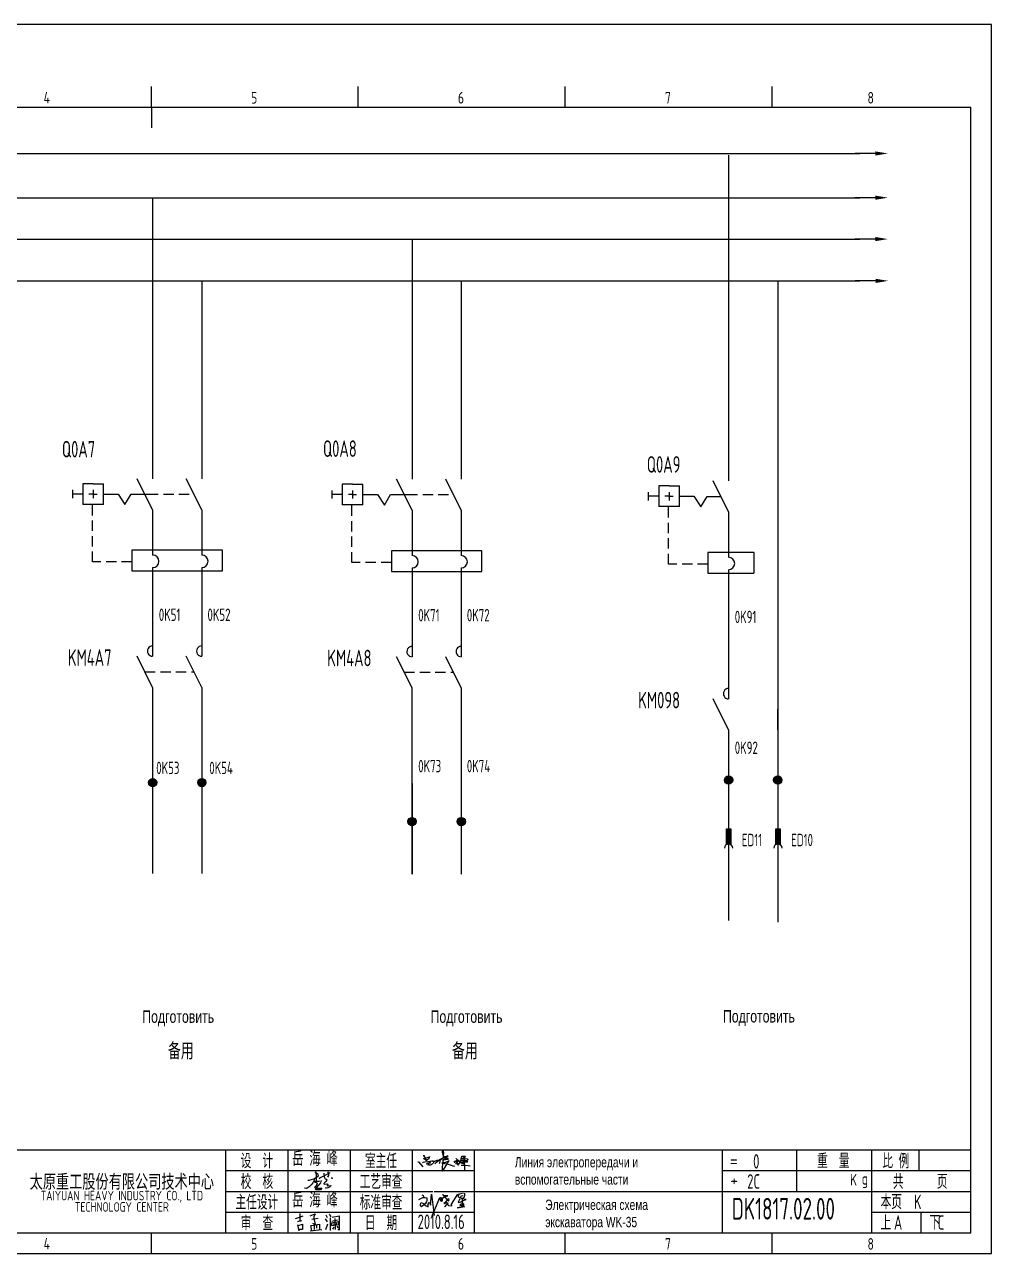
# Model space of a CAD drawing. Header units: millimetres. Extents: x 743 to 25007, y -5378 to 2245.
# Drawn here: x 4470.9 to 4704.5, y -1171.7 to -874.7 of the extents above; entities that cross this region are included whole.
import ezdxf
from ezdxf.enums import TextEntityAlignment as Align

# ---------------------------------------------------------------- set-up
doc = ezdxf.new("R2010")
doc.units = ezdxf.units.MM
doc.header["$LTSCALE"] = 10
doc.header["$MEASUREMENT"] = 0
doc.linetypes.add('HIDDEN', pattern=[0.375, 0.25, -0.125])
for name, color, linetype in [('01', 7, 'Continuous'), ('11', 3, 'Continuous'), ('CONTINUOUS', 7, 'Continuous'), ('DASHED', 7, 'HIDDEN')]:
    doc.layers.add(name, color=color, linetype=linetype)
doc.styles.add('ROMAN', font='ROMANC.shx', dxfattribs={"width": 0.7, "height": 0.7})
doc.styles.get("Standard").update_dxf_attribs({"font": 'isocp', "width": 0.707, "bigfont": 'intecad.shx'})

# ---------------------------------------------------------------- blocks, each defined once
blk = doc.blocks.new('A$C5BE500A0')
for p, q in [((15.3, 41.2), (22.2, 26.1)), ((15.3, 40.1), (15.3, 41.2)), ((15.4, 37.7), (15.3, 40.1)), ((15.4, 32.4), (21, 34.6)), ((15.5, 31.8), (15.4, 32.4)), ((21, 34.6), (24.5, 35.1)), ((24.5, 35.1), (28.2, 35.6)), ((29.4, 34), (26.8, 30.7)), ((28.2, 35.6), (30.2, 36.8)), ((30.2, 38), (29.4, 34)), ((30.2, 36.8), (30.2, 38)), ((59.1, 30.4), (64.7, 33.7)), ((64.4, 48.9), (64.5, 51.6)), ((65.3, 44.3), (64.4, 48.9)), ((64.5, 51.6), (65.9, 52.2)), ((67.1, 48.5), (64.5, 17.9)), ((64.7, 33.7), (72, 37.3)), ((67.5, 39.5), (65.3, 44.3)), ((65.9, 52.2), (66.5, 51.5)), ((66.5, 51.5), (67.1, 48.5)), ((70.3, 36.3), (67.5, 39.5)), ((69.9, 34.1), (69.7, 33.3)), ((69.7, 33.3), (71.9, 33.6)), ((74.6, 36.5), (69.9, 34.1)), ((73.8, 32.8), (70.3, 36.3)), ((71.9, 33.6), (75.3, 34.2)), ((72, 37.3), (77.8, 39)), ((77.7, 30.8), (73.8, 32.8)), ((79.7, 39.2), (74.6, 36.5)), ((76.7, 32.6), (74.8, 31.8)), ((75.3, 34.2), (77, 34.5)), ((77.7, 33.5), (76.7, 32.6)), ((77, 34.5), (78, 34.1)), ((78, 34.1), (77.7, 33.5)), ((77.8, 39), (79.7, 39.2)), ((117.4, 32.7), (112.9, 30.9)), ((113.3, 30.9), (114.4, 35)), ((114.4, 35), (115.4, 38.4)), ((115.4, 38.4), (118.1, 38.8)), ((122.1, 34.8), (117.4, 32.7)), ((118.1, 38.8), (123.3, 38.3)), ((124.7, 36.8), (122.1, 34.8)), ((123.3, 38.3), (124.7, 36.8)), ((0, 24.1), (1.5, 23.9)), ((1.5, 23.9), (12.6, 10.8)), ((11.6, 21), (13.8, 22.8)), ((13.8, 22.8), (17.9, 23.5)), ((19.1, 30.1), (15.5, 31.8)), ((17.9, 23.5), (26, 24.9)), ((22.2, 26.1), (19.1, 30.1)), ((22.6, 18.1), (23.6, 19.3)), ((23.7, 17.3), (22.6, 18.1)), ((23.3, 27.9), (23.1, 27.8)), ((25.3, 29.5), (23.3, 27.9)), ((23.6, 19.3), (25.8, 19.9)), ((26.1, 16.2), (24.9, 15)), ((26.8, 30.7), (25.3, 29.5)), ((25.8, 19.9), (29.2, 20.8)), ((26, 24.9), (36.8, 26.1)), ((28.4, 20), (26.1, 16.2)), ((29.4, 15.2), (28.2, 15.7)), ((29.5, 22.1), (28.4, 20)), ((29.2, 20.8), (33, 21.4)), ((32.4, 15.1), (29.4, 15.2)), ((30.2, 22.7), (29.5, 22.1)), ((31.6, 22.6), (30.2, 22.7)), ((32.8, 22.1), (31.6, 22.6)), ((35, 16.2), (32.4, 15.1)), ((33, 21.4), (32.8, 22.1)), ((37.6, 17.7), (35, 16.2)), ((36.8, 26.1), (40.9, 26)), ((39.7, 20.3), (37.6, 17.7)), ((40.8, 21.6), (39.7, 20.3)), ((40.2, 22.8), (44.3, 25.4)), ((41.7, 24.4), (40.8, 21.6)), ((40.9, 26), (41.7, 24.4)), ((44.3, 25.4), (50.6, 27.7)), ((44.7, 18.7), (49.1, 22.6)), ((49.1, 22.6), (54.4, 27.2)), ((50.6, 27.7), (56.2, 29.3)), ((54.4, 27.2), (59.1, 30.4)), ((56.8, 20.6), (55.9, 19.6)), ((56.2, 29.3), (60.8, 29.6)), ((56.7, 31.7), (57.4, 29.6)), ((57.6, 25), (56.8, 20.6)), ((57.4, 29.6), (57.6, 25)), ((60.8, 29.6), (62.2, 29.2)), ((66.6, 21), (62.5, 20.6)), ((62.5, 20.6), (75.7, 18.4)), ((64.5, 17.9), (63.3, 8.5)), ((63.3, 8.5), (63.5, 0.1)), ((63.5, 0.1), (64.3, 0)), ((64.3, 0), (67.5, 2.5)), ((69.8, 21.4), (66.6, 21)), ((67.5, 2.5), (73.8, 13.7)), ((68.3, 28.6), (72.6, 29.4)), ((69.3, 29), (68.3, 28.6)), ((72, 30.5), (69.3, 29)), ((76.7, 24.1), (69.8, 21.4)), ((74.8, 31.8), (72, 30.5)), ((72.6, 29.4), (78.2, 30.4)), ((73.8, 13.7), (77.7, 20)), ((75.7, 18.4), (81.9, 16.6)), ((79.9, 25.4), (76.7, 24.1)), ((80.1, 30.5), (77.7, 30.8)), ((77.7, 20), (81.2, 25.6)), ((78.2, 30.4), (80.1, 30.5)), ((82.1, 26.9), (79.9, 25.4)), ((81.2, 25.6), (82.1, 26.9)), ((81.9, 16.6), (87.3, 14.8)), ((87.3, 14.8), (91.3, 12.9)), ((91.3, 12.9), (94.8, 12.6)), ((94.5, 25.2), (94.9, 23.9)), ((94.8, 12.6), (95.8, 12.8)), ((94.9, 23.9), (95.3, 23)), ((95.3, 23), (95.8, 22.8)), ((95.8, 22.8), (97, 23.3)), ((97, 23.3), (97.8, 25.3)), ((98.5, 23.8), (97.4, 25.9)), ((97.8, 25.3), (100.8, 27)), ((101.1, 23.3), (98.5, 23.8)), ((99, 31.4), (100.1, 32)), ((100.7, 21.1), (99.2, 17.4)), ((99.2, 17.4), (101.9, 20.9)), ((100.1, 32), (101.1, 31.6)), ((102.1, 27.7), (100.7, 21.1)), ((100.8, 27), (103.5, 26.5)), ((101.1, 31.6), (102.1, 30.6)), ((103.3, 23.7), (101.1, 23.3)), ((101.9, 20.9), (103.1, 21.8)), ((102.1, 30.6), (102.1, 27.7)), ((103.1, 21.8), (103.7, 20.1)), ((104.7, 23.9), (103.3, 23.7)), ((103.5, 26.5), (104.5, 25.2)), ((103.7, 20.1), (103.9, 18.5)), ((103.9, 18.5), (105, 16.1)), ((104.2, 28.7), (108.3, 26.3)), ((104.5, 25.2), (104.7, 23.9)), ((105, 16.1), (106.4, 15.7)), ((106.4, 15.7), (107.7, 17.3)), ((107.7, 17.3), (110.9, 22.6)), ((108.3, 26.3), (115.7, 20.2)), ((110.9, 22.6), (113.3, 30.9)), ((111.7, 21.6), (125.7, 23.5)), ((115.4, 22.1), (111.7, 21.6)), ((112.9, 30.9), (112.3, 30.9)), ((112.9, 26.9), (127.4, 26.5)), ((124.7, 26.6), (112.9, 26.9)), ((113.4, 15.2), (124.8, 14.7)), ((122.5, 23.3), (115.4, 22.1)), ((115.7, 20.2), (118.5, 18.9)), ((116.7, 30.8), (120.9, 31.8)), ((118.5, 18.9), (120.8, 19.6)), ((120.8, 19.6), (121.1, 20.7)), ((120.9, 31.8), (124.1, 32)), ((121.7, 31.5), (122.2, 1.9)), ((123, 28.1), (121.7, 31.5)), ((126.4, 24.6), (122.5, 23.3)), ((128.2, 25.5), (123, 28.1)), ((124.1, 32), (129.1, 31.3)), ((128.1, 26.7), (124.7, 26.6)), ((124.8, 14.7), (132, 14.1)), ((125.7, 23.5), (130.1, 23.8)), ((127.4, 26.5), (126.4, 24.6)), ((130.2, 28.3), (128.1, 26.7)), ((130.5, 24.3), (128.2, 25.5)), ((129.1, 31.3), (130.7, 30.3)), ((130.1, 23.8), (130.5, 24.3)), ((130.7, 30.3), (130.2, 28.3)), ((132, 14.1), (137.3, 13.6))]:
    blk.add_line(p, q)
blk = doc.blocks.new('ARROW2')
blk.add_line((5, 0), (0, 0))
at = {"color": 3}
blk.add_solid([(4.99, 0.51), (4.99, -0.49), (7.99, 0.01)], dxfattribs=at)
blk = doc.blocks.new('lf')
for points in [[(409.4, 317.6), (411.9, 317.6), (420.7, 320.5), (429.4, 326.1), (429, 328.4), (426.7, 330.1), (424.2, 331.3), (423.4, 332.6), (424.4, 333.4), (425, 330.7), (425, 327.4), (425, 324.7), (424.8, 321.8), (424.8, 320.3), (424.8, 318.7), (425, 314.7), (425, 313), (424.8, 313)], [(432.1, 320.3), (430.6, 321.6), (450.9, 331.7), (450.9, 332.2)], [(439.5, 330.9), (440, 324.5), (442, 320.7)], [(446.2, 333.8), (448.1, 330.5), (448.1, 326.7), (446.6, 323.8)], [(421.5, 320.1), (421.3, 317.6), (420, 315.1), (418.6, 312.6), (416.7, 310.5), (414.9, 308.5), (411.9, 305.6), (410.1, 304.1), (408, 302.6), (406.1, 302), (403.6, 302.6), (403.6, 303.5), (403.9, 303.5)], [(421.3, 316.2), (424.8, 315.9), (427.1, 316), (429.8, 316), (434.8, 316.8), (436, 316.8)], [(421.9, 314.1), (423.8, 314.1), (425.4, 313.7), (426, 313), (426.9, 312), (427.1, 312), (426.5, 310.5), (426.1, 309.5), (424.2, 306.6), (423.1, 305.4), (422.1, 304.5), (423.2, 303.3), (427.3, 303.1), (429.8, 303.1), (432.3, 302.9), (435.4, 302.7), (433.1, 299.9), (424.6, 299.5), (424, 300.4), (425.6, 303.3), (434.3, 313.5)], [(441.8, 320.7), (443.7, 320.1), (444.9, 317.6), (443.1, 315.5), (439.7, 311.8), (439.8, 310.6), (445.4, 311.2), (447, 310.3), (445.6, 307.4), (453.6, 308), (450.3, 304.7), (447, 303.3), (443.7, 303.1), (442.9, 303.7)], [(453.4, 322.4), (454.9, 322.2), (455.7, 321.8), (456.1, 321.6), (456.3, 321.4)]]:
    blk.add_lwpolyline(points)

msp = doc.modelspace()

# ---------------------------------------------------------------- hatches: boundary and pattern name
at = {"linetype": 'HIDDEN'}
h = msp.add_hatch(color=0, dxfattribs=at)
edge = h.paths.add_edge_path()
edge.add_arc((4501.82, -1057.87), 1, 0, 360)
h = msp.add_hatch(color=0, dxfattribs=at)
edge = h.paths.add_edge_path()
edge.add_arc((4513.71, -1057.87), 1, 0, 360)
h = msp.add_hatch(color=0, dxfattribs=at)
edge = h.paths.add_edge_path()
edge.add_arc((4641, -1057.26), 1, 0, 360)
h = msp.add_hatch(color=0, dxfattribs=at)
edge = h.paths.add_edge_path()
edge.add_arc((4652.89, -1057.26), 1, 0, 360)
h = msp.add_hatch(color=0, dxfattribs=at)
edge = h.paths.add_edge_path()
edge.add_arc((4564.51, -1067.29), 1, 0, 360)
h = msp.add_hatch(color=0, dxfattribs=at)
edge = h.paths.add_edge_path()
edge.add_arc((4576.4, -1067.29), 1, 0, 360)
h = msp.add_hatch()
h.set_pattern_fill('_USER', color=256, scale=0.2, angle=-90, style=0, pattern_type=0)
h.set_pattern_definition([(270, (4636.00396, -1052.07264), (0.2, -4e-17), [])])
h.paths.add_polyline_path([(4640.47, -1072.72), (4641.52, -1072.72), (4641.52, -1069.01), (4640.47, -1069.01)])
h = msp.add_hatch()
h.set_pattern_fill('_USER', color=256, scale=0.2, angle=-90, style=0, pattern_type=0)
h.set_pattern_definition([(270, (4647.92489, -1052.07264), (0.2, -4e-17), [])])
h.paths.add_polyline_path([(4652.39, -1072.72), (4653.44, -1072.72), (4653.44, -1069.01), (4652.39, -1069.01)])

# ---------------------------------------------------------------- linework, layer by layer
for p, q in [((4501.82, -1034.85), (4501.82, -1058.01)), ((4652.89, -1037.64), (4652.89, -1091.61)), ((4641, -1045.14), (4641, -1091.21)), ((4513.71, -1057.96), (4513.71, -1079.87)), ((4576.4, -1058.07), (4576.4, -1079.97)), ((4579.52, -1156.66), (4639.52, -1156.66)), ((4536.35, -1163.19), (4538.16, -1162.55)), ((4536.87, -1163.97), (4537.9, -1163.71)), ((4537.12, -1163.71), (4537.12, -1163.71)), ((4537.36, -1162.01), (4537.36, -1163.83)), ((4539.9, -1162.59), (4541.07, -1162.07)), ((4539.9, -1162.59), (4539.9, -1162.59)), ((4540.29, -1163.37), (4541.85, -1163.11)), ((4541.07, -1162.07), (4540.81, -1162.85)), ((4540.81, -1162.85), (4540.81, -1163.11)), ((4540.81, -1163.11), (4541.07, -1164.66)), ((4543.49, -1163.3), (4544.03, -1164.03)), ((4543.67, -1162.36), (4544.03, -1163)), ((4544.49, -1162.15), (4544.85, -1162.79)), ((4544.73, -1163.09), (4544.73, -1166.09)), ((4546.73, -1164.03), (4545.06, -1164.37)), ((4545.09, -1163.88), (4546.52, -1163.58)), ((4545.19, -1162.94), (4546.88, -1162.58)), ((4545.88, -1163.24), (4545.97, -1165.85)), ((4546.85, -1164.64), (4546.73, -1164.03)), ((4546.88, -1162.58), (4546.92, -1162.58)), ((4546.92, -1162.58), (4546.92, -1166.03)), ((4536.87, -1164.75), (4537.12, -1166.17)), ((4536.99, -1164.88), (4538.03, -1164.62)), ((4538.03, -1165.91), (4536.99, -1165.91)), ((4538.03, -1164.62), (4538.03, -1165.91)), ((4539.91, -1166.22), (4542.68, -1165.85)), ((4539.98, -1164.88), (4540.23, -1166.17)), ((4540.1, -1164.88), (4542.18, -1164.62)), ((4541.07, -1164.66), (4540.55, -1164.4)), ((4540.88, -1164.88), (4540.88, -1165.91)), ((4541.4, -1164.75), (4541.4, -1165.52)), ((4542.18, -1164.62), (4542.18, -1166.04)), ((4543.67, -1165.85), (4544.18, -1164.52)), ((4545.03, -1164.24), (4545.06, -1164.94)), ((4545.06, -1164.94), (4546.85, -1164.64)), ((4545.62, -1165.28), (4545.28, -1165.79)), ((4545.49, -1164.55), (4545.67, -1164.7)), ((4546.31, -1164.37), (4546.13, -1164.7)), ((4546.3, -1165.11), (4546.64, -1165.45)), ((4546.92, -1166.03), (4546.64, -1165.73))]:
    msp.add_line(p, q)
for points in [[(4641.52, -1069.01), (4641.52, -1072.72), (4640.47, -1072.72), (4640.47, -1069.01)], [(4653.44, -1069.01), (4653.44, -1072.72), (4652.39, -1072.72), (4652.39, -1069.01)]]:
    msp.add_lwpolyline(points, close=True)
at = {"color": 7}
for centre in [(4501.82, -1026.09), (4513.71, -1026.09), (4564.51, -1026.2), (4576.4, -1026.2), (4641, -1036.38)]:
    msp.add_arc(centre, 1.26, 89.9272, 269.9272, dxfattribs=at)
at = {"layer": '01', "ltscale": 2}
for centre in [(4641, -1073.72), (4652.92, -1073.72)]:
    msp.add_arc(centre, 1, 0, 180, dxfattribs=at)
at = {"layer": 'CONTINUOUS', "color": 3}
for p, q in [((4704.52, -874.66), (4284.52, -874.66)), ((4704.52, -1171.66), (4704.52, -874.66)), ((4284.52, -1171.66), (4704.52, -1171.66))]:
    msp.add_line(p, q, dxfattribs=at)
at = {"layer": 'CONTINUOUS'}
for p, q in [((4501.52, -894.66), (4501.52, -889.66)), ((4304.52, -894.66), (4699.52, -894.66)), ((4501.52, -894.66), (4501.52, -899.66)), ((4699.52, -1166.66), (4699.52, -894.66)), ((4331.1, -905.83), (4672.72, -905.83)), ((4641, -906.24), (4641, -984.94)), ((4331.1, -916.52), (4672.72, -916.52)), ((4501.82, -916.52), (4501.82, -984.42)), ((4331.1, -926.52), (4672.72, -926.52)), ((4564.51, -926.52), (4564.51, -984.52)), ((4331.1, -936.6), (4672.72, -936.6)), ((4513.71, -936.6), (4513.71, -984.42)), ((4576.4, -936.6), (4576.4, -984.52)), ((4652.89, -936.6), (4652.89, -1037.64)), ((4487.43, -985.64), (4484.93, -985.64)), ((4484.93, -985.64), (4484.93, -990.64)), ((4487.43, -985.64), (4489.93, -985.64)), ((4489.93, -990.64), (4489.93, -985.64)), ((4501.82, -991.92), (4498.07, -984.42)), ((4513.71, -991.92), (4509.96, -984.42)), ((4550.12, -985.74), (4547.62, -985.74)), ((4547.62, -985.74), (4547.62, -990.74)), ((4550.12, -985.74), (4552.62, -985.74)), ((4552.62, -990.74), (4552.62, -985.74)), ((4564.51, -992.02), (4560.76, -984.52)), ((4576.4, -992.02), (4572.65, -984.52)), ((4641, -992.44), (4637.25, -984.94)), ((4482.43, -987.14), (4482.43, -989.14)), ((4484.93, -988.14), (4482.43, -988.14)), ((4487.43, -988.14), (4486.43, -988.14)), ((4487.43, -987.14), (4487.43, -989.14)), ((4487.43, -988.14), (4488.43, -988.14)), ((4489.93, -988.14), (4493.46, -988.14)), ((4493.46, -988.14), (4495.13, -990.68)), ((4495.13, -990.68), (4496.64, -988.17)), ((4496.64, -988.17), (4500.67, -988.17)), ((4545.12, -987.24), (4545.12, -989.24)), ((4547.62, -988.24), (4545.12, -988.24)), ((4550.12, -988.24), (4549.12, -988.24)), ((4550.12, -987.24), (4550.12, -989.24)), ((4550.12, -988.24), (4551.12, -988.24)), ((4552.62, -988.24), (4556.14, -988.24)), ((4556.14, -988.24), (4557.82, -990.79)), ((4557.82, -990.79), (4559.33, -988.27)), ((4559.33, -988.27), (4563.36, -988.27)), ((4621.61, -987.67), (4621.61, -989.67)), ((4624.11, -988.67), (4621.61, -988.67)), ((4626.61, -986.17), (4624.11, -986.17)), ((4624.11, -986.17), (4624.11, -991.17)), ((4626.61, -988.67), (4625.61, -988.67)), ((4626.61, -986.17), (4629.11, -986.17)), ((4626.61, -987.67), (4626.61, -989.67)), ((4626.61, -988.67), (4627.61, -988.67)), ((4629.11, -991.17), (4629.11, -986.17)), ((4629.11, -988.67), (4632.63, -988.67)), ((4632.63, -988.67), (4634.31, -991.21)), ((4634.31, -991.21), (4635.82, -988.69)), ((4635.82, -988.69), (4639.12, -988.69)), ((4489.96, -990.64), (4484.93, -990.64)), ((4501.82, -991.92), (4501.82, -1001.92)), ((4513.71, -991.92), (4513.71, -1001.92)), ((4552.64, -990.74), (4547.62, -990.74)), ((4629.13, -991.17), (4624.11, -991.17)), ((4564.51, -992.02), (4564.51, -1002.02)), ((4576.4, -992.02), (4576.4, -1002.02)), ((4641, -992.44), (4641, -1002.44)), ((4518.71, -1001.72), (4496.82, -1001.72)), ((4496.82, -1001.72), (4496.82, -1006.72)), ((4501.82, -1000.89), (4501.82, -1002.89)), ((4513.71, -1000.89), (4513.71, -1002.89)), ((4518.71, -1006.72), (4518.71, -1001.72)), ((4581.4, -1001.83), (4559.51, -1001.83)), ((4559.51, -1001.83), (4559.51, -1006.83)), ((4564.51, -1000.99), (4564.51, -1002.99)), ((4576.4, -1000.99), (4576.4, -1002.99)), ((4581.4, -1006.83), (4581.4, -1001.83)), ((4647.1, -1002.25), (4636, -1002.25)), ((4636, -1002.25), (4636, -1007.25)), ((4641, -1001.42), (4641, -1003.42)), ((4647.1, -1002.25), (4647.1, -1007.25)), ((4496.82, -1006.72), (4518.71, -1006.72)), ((4501.82, -1005.89), (4501.82, -1027.35)), ((4513.71, -1005.89), (4513.71, -1027.35)), ((4559.51, -1006.83), (4581.4, -1006.83)), ((4564.51, -1005.99), (4564.51, -1027.46)), ((4576.4, -1005.99), (4576.4, -1027.46)), ((4641, -1006.42), (4641, -1037.64)), ((4636, -1007.25), (4647.1, -1007.25)), ((4501.82, -1034.85), (4498.07, -1027.35)), ((4513.71, -1034.85), (4509.96, -1027.35)), ((4564.51, -1034.96), (4560.76, -1027.46)), ((4576.4, -1034.96), (4572.65, -1027.46)), ((4513.71, -1034.85), (4513.71, -1063.69)), ((4564.51, -1079.97), (4564.51, -1034.96)), ((4576.4, -1034.96), (4576.4, -1079.97)), ((4641, -1045.14), (4637.25, -1037.64)), ((4652.89, -1045.14), (4652.89, -1040.14)), ((4641, -1057.31), (4641, -1057.31)), ((4652.89, -1057.31), (4652.89, -1057.31)), ((4501.82, -1057.91), (4501.82, -1057.91)), ((4501.82, -1057.96), (4501.82, -1079.87)), ((4513.71, -1057.91), (4513.71, -1057.91)), ((4564.51, -1058.07), (4564.51, -1079.97)), ((4687.02, -1146.66), (4687.02, -1151.66)), ((4566.44, -1158.44), (4566.8, -1158.28)), ((4566.44, -1158.44), (4566.8, -1158.28)), ((4566.44, -1158.44), (4566.8, -1158.28)), ((4566.44, -1158.44), (4566.8, -1158.28)), ((4566.8, -1158.28), (4567.15, -1158.18)), ((4566.8, -1158.28), (4567.15, -1158.18)), ((4566.8, -1158.28), (4567.15, -1158.18)), ((4566.8, -1158.28), (4567.15, -1158.18)), ((4566.85, -1157.47), (4567.2, -1157.67)), ((4566.85, -1157.47), (4567.2, -1157.67)), ((4566.85, -1157.47), (4567.2, -1157.67)), ((4566.85, -1157.47), (4567.2, -1157.67)), ((4567.15, -1158.18), (4567.66, -1158.13)), ((4567.15, -1158.18), (4567.66, -1158.13)), ((4567.15, -1158.18), (4567.66, -1158.13)), ((4567.15, -1158.18), (4567.66, -1158.13)), ((4567.2, -1157.67), (4567.26, -1157.83)), ((4567.2, -1157.67), (4567.26, -1157.83)), ((4567.2, -1157.67), (4567.26, -1157.83)), ((4567.2, -1157.67), (4567.26, -1157.83)), ((4567.26, -1157.83), (4567.26, -1158.13)), ((4567.26, -1157.83), (4567.26, -1158.13)), ((4567.26, -1157.83), (4567.26, -1158.13)), ((4567.26, -1157.83), (4567.26, -1158.13)), ((4567.66, -1158.13), (4568.07, -1158.23)), ((4567.66, -1158.13), (4568.07, -1158.23)), ((4567.66, -1158.13), (4568.07, -1158.23)), ((4567.66, -1158.13), (4568.07, -1158.23)), ((4568.07, -1158.23), (4568.07, -1158.44)), ((4568.07, -1158.23), (4568.07, -1158.44)), ((4568.07, -1158.23), (4568.07, -1158.44)), ((4568.07, -1158.23), (4568.07, -1158.44)), ((4568.99, -1159.97), (4569.25, -1157.32)), ((4568.99, -1159.97), (4569.25, -1157.32)), ((4568.99, -1159.97), (4569.25, -1157.32)), ((4568.99, -1159.97), (4569.25, -1157.32)), ((4569.25, -1157.32), (4569.86, -1162.51)), ((4569.25, -1157.32), (4569.86, -1162.51)), ((4569.25, -1157.32), (4569.86, -1162.51)), ((4569.25, -1157.32), (4569.86, -1162.51)), ((4569.4, -1162.57), (4571.19, -1158.15)), ((4569.4, -1162.57), (4571.19, -1158.15)), ((4569.4, -1162.57), (4571.19, -1158.15)), ((4569.4, -1162.57), (4571.19, -1158.15)), ((4571.23, -1158.23), (4571.34, -1158.71)), ((4571.23, -1158.23), (4571.34, -1158.71)), ((4571.23, -1158.23), (4571.34, -1158.71)), ((4571.23, -1158.23), (4571.34, -1158.71)), ((4571.34, -1158.23), (4571.49, -1158.12)), ((4571.34, -1158.23), (4571.49, -1158.12)), ((4571.34, -1158.23), (4571.49, -1158.12)), ((4571.34, -1158.23), (4571.49, -1158.12)), ((4571.45, -1159.04), (4571.34, -1158.23)), ((4571.45, -1159.04), (4571.34, -1158.23)), ((4571.45, -1159.04), (4571.34, -1158.23)), ((4571.45, -1159.04), (4571.34, -1158.23)), ((4571.49, -1158.12), (4571.64, -1158.12)), ((4571.49, -1158.12), (4571.64, -1158.12)), ((4571.49, -1158.12), (4571.64, -1158.12)), ((4571.49, -1158.12), (4571.64, -1158.12)), ((4571.64, -1158.12), (4571.78, -1158.45)), ((4571.64, -1158.12), (4571.78, -1158.45)), ((4571.64, -1158.12), (4571.78, -1158.45)), ((4571.64, -1158.12), (4571.78, -1158.45)), ((4571.67, -1158.38), (4571.93, -1158.19)), ((4571.67, -1158.38), (4571.93, -1158.19)), ((4571.67, -1158.38), (4571.93, -1158.19)), ((4571.67, -1158.38), (4571.93, -1158.19)), ((4571.89, -1157.46), (4573.03, -1158.74)), ((4572.08, -1157.68), (4571.89, -1157.46)), ((4571.89, -1157.46), (4573.03, -1158.74)), ((4572.08, -1157.68), (4571.89, -1157.46)), ((4571.89, -1157.46), (4573.03, -1158.74)), ((4572.08, -1157.68), (4571.89, -1157.46)), ((4571.89, -1157.46), (4573.03, -1158.74)), ((4572.08, -1157.68), (4571.89, -1157.46)), ((4571.93, -1158.19), (4572.33, -1158.01)), ((4571.93, -1158.19), (4572.33, -1158.01)), ((4571.93, -1158.19), (4572.33, -1158.01)), ((4571.93, -1158.19), (4572.33, -1158.01)), ((4573.18, -1157.75), (4572.08, -1157.68)), ((4573.18, -1157.75), (4572.08, -1157.68)), ((4573.18, -1157.75), (4572.08, -1157.68)), ((4573.18, -1157.75), (4572.08, -1157.68)), ((4572.33, -1158.01), (4572.85, -1157.86)), ((4572.33, -1158.01), (4572.85, -1157.86)), ((4572.33, -1158.01), (4572.85, -1157.86)), ((4572.33, -1158.01), (4572.85, -1157.86)), ((4572.85, -1157.86), (4573.18, -1157.75)), ((4572.85, -1157.86), (4573.18, -1157.75)), ((4572.85, -1157.86), (4573.18, -1157.75)), ((4572.85, -1157.86), (4573.18, -1157.75)), ((4574.05, -1159.76), (4575.56, -1157.38)), ((4574.05, -1159.76), (4575.56, -1157.38)), ((4574.05, -1159.76), (4575.56, -1157.38)), ((4574.05, -1159.76), (4575.56, -1157.38)), ((4575.55, -1157.45), (4575.68, -1157.87)), ((4575.55, -1157.45), (4575.68, -1157.87)), ((4575.55, -1157.45), (4575.68, -1157.87)), ((4575.55, -1157.45), (4575.68, -1157.87)), ((4575.64, -1157.71), (4576, -1157.28)), ((4575.64, -1157.71), (4576, -1157.28)), ((4575.64, -1157.71), (4576, -1157.28)), ((4575.64, -1157.71), (4576, -1157.28)), ((4575.68, -1157.87), (4575.91, -1158.13)), ((4575.68, -1157.87), (4575.91, -1158.13)), ((4575.68, -1157.87), (4575.91, -1158.13)), ((4575.68, -1157.87), (4575.91, -1158.13)), ((4575.91, -1158.13), (4576.04, -1158.17)), ((4575.91, -1158.13), (4576.04, -1158.17)), ((4575.91, -1158.13), (4576.04, -1158.17)), ((4575.91, -1158.13), (4576.04, -1158.17)), ((4576, -1157.28), (4576.3, -1157.19)), ((4576, -1157.28), (4576.3, -1157.19)), ((4576, -1157.28), (4576.3, -1157.19)), ((4576, -1157.28), (4576.3, -1157.19)), ((4576.23, -1158.13), (4576.3, -1157.9)), ((4576.23, -1158.13), (4576.3, -1157.9)), ((4576.23, -1158.13), (4576.3, -1157.9)), ((4576.23, -1158.13), (4576.3, -1157.9)), ((4576.43, -1158.36), (4576.23, -1158.13)), ((4576.43, -1158.36), (4576.23, -1158.13)), ((4576.43, -1158.36), (4576.23, -1158.13)), ((4576.43, -1158.36), (4576.23, -1158.13)), ((4576.3, -1157.19), (4576.69, -1157.09)), ((4576.3, -1157.19), (4576.69, -1157.09)), ((4576.3, -1157.19), (4576.69, -1157.09)), ((4576.3, -1157.19), (4576.69, -1157.09)), ((4576.3, -1157.9), (4576.49, -1157.74)), ((4576.3, -1157.9), (4576.49, -1157.74)), ((4576.3, -1157.9), (4576.49, -1157.74)), ((4576.3, -1157.9), (4576.49, -1157.74)), ((4576.49, -1157.74), (4576.75, -1157.68)), ((4576.49, -1157.74), (4576.75, -1157.68)), ((4576.49, -1157.74), (4576.75, -1157.68)), ((4576.49, -1157.74), (4576.75, -1157.68)), ((4576.75, -1157.68), (4576.85, -1157.64)), ((4576.75, -1157.68), (4576.85, -1157.64)), ((4576.75, -1157.68), (4576.85, -1157.64)), ((4576.75, -1157.68), (4576.85, -1157.64)), ((4577.11, -1158.07), (4576.85, -1158.33)), ((4577.11, -1158.07), (4576.85, -1158.33)), ((4577.11, -1158.07), (4576.85, -1158.33)), ((4577.11, -1158.07), (4576.85, -1158.33)), ((4576.95, -1157.09), (4577.18, -1157.22)), ((4576.95, -1157.09), (4577.18, -1157.22)), ((4576.95, -1157.09), (4577.18, -1157.22)), ((4576.95, -1157.09), (4577.18, -1157.22)), ((4577.21, -1157.61), (4577.11, -1158.07)), ((4577.21, -1157.61), (4577.11, -1158.07)), ((4577.21, -1157.61), (4577.11, -1158.07)), ((4577.21, -1157.61), (4577.11, -1158.07)), ((4577.18, -1157.22), (4577.21, -1157.61)), ((4577.18, -1157.22), (4577.21, -1157.61)), ((4577.18, -1157.22), (4577.21, -1157.61)), ((4577.18, -1157.22), (4577.21, -1157.61)), ((4566.18, -1158.64), (4566.44, -1158.44)), ((4566.18, -1158.64), (4566.44, -1158.44)), ((4566.18, -1158.64), (4566.44, -1158.44)), ((4566.18, -1158.64), (4566.44, -1158.44)), ((4566.54, -1159.86), (4566.64, -1159.51)), ((4566.54, -1159.86), (4566.64, -1159.51)), ((4566.54, -1159.86), (4566.64, -1159.51)), ((4566.54, -1159.86), (4566.64, -1159.51)), ((4566.54, -1160.17), (4566.54, -1159.86)), ((4566.54, -1160.17), (4566.54, -1159.86)), ((4566.54, -1160.17), (4566.54, -1159.86)), ((4566.54, -1160.17), (4566.54, -1159.86)), ((4566.8, -1160.43), (4566.54, -1160.17)), ((4566.8, -1160.43), (4566.54, -1160.17)), ((4566.8, -1160.43), (4566.54, -1160.17)), ((4566.8, -1160.43), (4566.54, -1160.17)), ((4566.64, -1159.51), (4566.69, -1159.35)), ((4566.64, -1159.51), (4566.69, -1159.35)), ((4566.64, -1159.51), (4566.69, -1159.35)), ((4566.64, -1159.51), (4566.69, -1159.35)), ((4566.69, -1159.35), (4566.9, -1159.41)), ((4566.69, -1159.35), (4566.9, -1159.41)), ((4566.69, -1159.35), (4566.9, -1159.41)), ((4566.69, -1159.35), (4566.9, -1159.41)), ((4567.46, -1159.86), (4566.8, -1160.43)), ((4567.46, -1159.86), (4566.8, -1160.43)), ((4567.46, -1159.86), (4566.8, -1160.43)), ((4567.46, -1159.86), (4566.8, -1160.43)), ((4566.9, -1159.41), (4567.26, -1159.56)), ((4566.9, -1159.41), (4567.26, -1159.56)), ((4566.9, -1159.41), (4567.26, -1159.56)), ((4566.9, -1159.41), (4567.26, -1159.56)), ((4567.26, -1159.56), (4567.61, -1159.92)), ((4567.26, -1159.56), (4567.61, -1159.92)), ((4567.26, -1159.56), (4567.61, -1159.92)), ((4567.26, -1159.56), (4567.61, -1159.92)), ((4567.77, -1159.61), (4567.46, -1159.86)), ((4567.77, -1159.61), (4567.46, -1159.86)), ((4567.77, -1159.61), (4567.46, -1159.86)), ((4567.77, -1159.61), (4567.46, -1159.86)), ((4567.61, -1159.92), (4567.92, -1160.17)), ((4567.61, -1159.92), (4567.92, -1160.17)), ((4567.61, -1159.92), (4567.92, -1160.17)), ((4567.61, -1159.92), (4567.92, -1160.17)), ((4567.97, -1159.2), (4567.77, -1159.61)), ((4567.97, -1159.2), (4567.77, -1159.61)), ((4567.97, -1159.2), (4567.77, -1159.61)), ((4567.97, -1159.2), (4567.77, -1159.61)), ((4567.92, -1160.17), (4568.07, -1160.27)), ((4567.92, -1160.17), (4568.07, -1160.27)), ((4567.92, -1160.17), (4568.07, -1160.27)), ((4567.92, -1160.17), (4568.07, -1160.27)), ((4568.07, -1158.85), (4567.97, -1159.2)), ((4568.07, -1158.85), (4567.97, -1159.2)), ((4568.07, -1158.85), (4567.97, -1159.2)), ((4568.07, -1158.85), (4567.97, -1159.2)), ((4568.07, -1158.44), (4568.07, -1158.85)), ((4568.07, -1158.44), (4568.07, -1158.85)), ((4568.07, -1158.44), (4568.07, -1158.85)), ((4568.07, -1158.44), (4568.07, -1158.85)), ((4568.07, -1160.27), (4568.38, -1160.37)), ((4568.07, -1160.27), (4568.38, -1160.37)), ((4568.07, -1160.27), (4568.38, -1160.37)), ((4568.07, -1160.27), (4568.38, -1160.37)), ((4568.38, -1159.76), (4568.53, -1159.51)), ((4568.38, -1159.76), (4568.53, -1159.51)), ((4568.38, -1159.76), (4568.53, -1159.51)), ((4568.38, -1159.76), (4568.53, -1159.51)), ((4568.38, -1160.37), (4568.38, -1159.76)), ((4568.38, -1160.37), (4568.38, -1159.76)), ((4568.38, -1160.37), (4568.38, -1159.76)), ((4568.38, -1160.37), (4568.38, -1159.76)), ((4568.53, -1159.51), (4568.74, -1159.3)), ((4568.53, -1159.51), (4568.74, -1159.3)), ((4568.53, -1159.51), (4568.74, -1159.3)), ((4568.53, -1159.51), (4568.74, -1159.3)), ((4568.74, -1159.3), (4568.79, -1159.41)), ((4568.74, -1159.3), (4568.79, -1159.41)), ((4568.74, -1159.3), (4568.79, -1159.41)), ((4568.74, -1159.3), (4568.79, -1159.41)), ((4568.79, -1159.41), (4568.94, -1159.76)), ((4568.79, -1159.41), (4568.94, -1159.76)), ((4568.79, -1159.41), (4568.94, -1159.76)), ((4568.79, -1159.41), (4568.94, -1159.76)), ((4568.94, -1159.76), (4568.94, -1159.86)), ((4568.94, -1159.76), (4568.94, -1159.86)), ((4568.94, -1159.76), (4568.94, -1159.86)), ((4568.94, -1159.76), (4568.94, -1159.86)), ((4568.94, -1159.86), (4568.99, -1159.97)), ((4568.94, -1159.86), (4568.99, -1159.97)), ((4568.94, -1159.86), (4568.99, -1159.97)), ((4568.94, -1159.86), (4568.99, -1159.97)), ((4571.34, -1158.71), (4571.45, -1159.04)), ((4571.34, -1158.71), (4571.45, -1159.04)), ((4571.34, -1158.71), (4571.45, -1159.04)), ((4571.34, -1158.71), (4571.45, -1159.04)), ((4571.56, -1158.82), (4571.6, -1158.56)), ((4571.56, -1158.82), (4571.6, -1158.56)), ((4571.56, -1158.82), (4571.6, -1158.56)), ((4571.56, -1158.82), (4571.6, -1158.56)), ((4571.6, -1159.07), (4571.56, -1158.82)), ((4571.6, -1159.07), (4571.56, -1158.82)), ((4571.6, -1159.07), (4571.56, -1158.82)), ((4571.6, -1159.07), (4571.56, -1158.82)), ((4571.6, -1158.56), (4571.67, -1158.38)), ((4571.6, -1158.56), (4571.67, -1158.38)), ((4571.6, -1158.56), (4571.67, -1158.38)), ((4571.6, -1158.56), (4571.67, -1158.38)), ((4571.71, -1159.15), (4571.6, -1159.07)), ((4571.71, -1159.15), (4571.6, -1159.07)), ((4571.71, -1159.15), (4571.6, -1159.07)), ((4571.71, -1159.15), (4571.6, -1159.07)), ((4571.78, -1158.82), (4571.71, -1159.15)), ((4571.78, -1158.82), (4571.71, -1159.15)), ((4571.78, -1158.82), (4571.71, -1159.15)), ((4571.78, -1158.82), (4571.71, -1159.15)), ((4571.78, -1158.45), (4571.78, -1158.82)), ((4571.78, -1158.45), (4571.78, -1158.82)), ((4571.78, -1158.45), (4571.78, -1158.82)), ((4571.78, -1158.45), (4571.78, -1158.82)), ((4572.41, -1159.4), (4572.19, -1159.62)), ((4572.41, -1159.4), (4572.19, -1159.62)), ((4572.41, -1159.4), (4572.19, -1159.62)), ((4572.41, -1159.4), (4572.19, -1159.62)), ((4572.19, -1159.62), (4572.3, -1159.59)), ((4572.19, -1159.62), (4572.3, -1159.59)), ((4572.19, -1159.62), (4572.3, -1159.59)), ((4572.19, -1159.62), (4572.3, -1159.59)), ((4572.3, -1159.59), (4573, -1159.37)), ((4572.3, -1159.59), (4573, -1159.37)), ((4572.3, -1159.59), (4573, -1159.37)), ((4572.3, -1159.59), (4573, -1159.37)), ((4572.37, -1160.39), (4572.96, -1159.7)), ((4572.37, -1160.39), (4572.96, -1159.7)), ((4572.37, -1160.39), (4572.96, -1159.7)), ((4572.37, -1160.39), (4572.96, -1159.7)), ((4572.81, -1159.84), (4572.37, -1160.39)), ((4572.81, -1159.84), (4572.37, -1160.39)), ((4572.81, -1159.84), (4572.37, -1160.39)), ((4572.81, -1159.84), (4572.37, -1160.39)), ((4572.7, -1159.11), (4572.41, -1159.4)), ((4572.7, -1159.11), (4572.41, -1159.4)), ((4572.7, -1159.11), (4572.41, -1159.4)), ((4572.7, -1159.11), (4572.41, -1159.4)), ((4573.14, -1158.56), (4572.7, -1159.11)), ((4573.14, -1158.56), (4572.7, -1159.11)), ((4573.14, -1158.56), (4572.7, -1159.11)), ((4573.14, -1158.56), (4572.7, -1159.11)), ((4573.18, -1159.4), (4572.81, -1159.84)), ((4573.18, -1159.4), (4572.81, -1159.84)), ((4573.18, -1159.4), (4572.81, -1159.84)), ((4573.18, -1159.4), (4572.81, -1159.84)), ((4572.96, -1159.7), (4573.03, -1159.7)), ((4572.96, -1159.7), (4573.03, -1159.7)), ((4572.96, -1159.7), (4573.03, -1159.7)), ((4572.96, -1159.7), (4573.03, -1159.7)), ((4573, -1159.37), (4573.14, -1159.4)), ((4573, -1159.37), (4573.14, -1159.4)), ((4573, -1159.37), (4573.14, -1159.4)), ((4573, -1159.37), (4573.14, -1159.4)), ((4573.03, -1158.74), (4573.36, -1159)), ((4573.03, -1158.74), (4573.36, -1159)), ((4573.03, -1158.74), (4573.36, -1159)), ((4573.03, -1158.74), (4573.36, -1159)), ((4573.03, -1159.7), (4573.14, -1159.95)), ((4573.03, -1159.7), (4573.14, -1159.95)), ((4573.03, -1159.7), (4573.14, -1159.95)), ((4573.03, -1159.7), (4573.14, -1159.95)), ((4573.4, -1158.49), (4573.14, -1158.56)), ((4573.4, -1158.49), (4573.14, -1158.56)), ((4573.4, -1158.49), (4573.14, -1158.56)), ((4573.4, -1158.49), (4573.14, -1158.56)), ((4573.14, -1159.4), (4573.18, -1159.4)), ((4573.14, -1159.4), (4573.18, -1159.4)), ((4573.14, -1159.4), (4573.18, -1159.4)), ((4573.14, -1159.4), (4573.18, -1159.4)), ((4573.14, -1159.95), (4573.33, -1160.1)), ((4573.14, -1159.95), (4573.33, -1160.1)), ((4573.14, -1159.95), (4573.33, -1160.1)), ((4573.14, -1159.95), (4573.33, -1160.1)), ((4573.33, -1160.1), (4574.1, -1160.17)), ((4573.33, -1160.1), (4574.1, -1160.17)), ((4573.33, -1160.1), (4574.1, -1160.17)), ((4573.33, -1160.1), (4574.1, -1160.17)), ((4573.36, -1159), (4573.51, -1158.74)), ((4573.36, -1159), (4573.51, -1158.74)), ((4573.36, -1159), (4573.51, -1158.74)), ((4573.36, -1159), (4573.51, -1158.74)), ((4573.51, -1158.74), (4573.4, -1158.49)), ((4573.51, -1158.74), (4573.4, -1158.49)), ((4573.51, -1158.74), (4573.4, -1158.49)), ((4573.51, -1158.74), (4573.4, -1158.49)), ((4574.11, -1160.17), (4574.05, -1159.76)), ((4574.11, -1160.17), (4574.05, -1159.76)), ((4574.11, -1160.17), (4574.05, -1159.76)), ((4574.11, -1160.17), (4574.05, -1159.76)), ((4575.38, -1160.68), (4577.24, -1160.29)), ((4575.38, -1160.68), (4577.24, -1160.29)), ((4575.38, -1160.68), (4577.24, -1160.29)), ((4575.38, -1160.68), (4577.24, -1160.29)), ((4576.72, -1160.38), (4575.38, -1160.68)), ((4576.72, -1160.38), (4575.38, -1160.68)), ((4576.72, -1160.38), (4575.38, -1160.68)), ((4576.72, -1160.38), (4575.38, -1160.68)), ((4575.84, -1158.98), (4575.64, -1159.27)), ((4575.84, -1158.98), (4575.64, -1159.27)), ((4575.84, -1158.98), (4575.64, -1159.27)), ((4575.84, -1158.98), (4575.64, -1159.27)), ((4575.64, -1159.27), (4575.74, -1159.34)), ((4575.64, -1159.27), (4575.74, -1159.34)), ((4575.64, -1159.27), (4575.74, -1159.34)), ((4575.64, -1159.27), (4575.74, -1159.34)), ((4575.74, -1159.34), (4576.1, -1159.27)), ((4575.74, -1159.34), (4576.1, -1159.27)), ((4575.74, -1159.34), (4576.1, -1159.27)), ((4575.74, -1159.34), (4576.1, -1159.27)), ((4576, -1158.65), (4575.84, -1158.98)), ((4576, -1158.65), (4575.84, -1158.98)), ((4576, -1158.65), (4575.84, -1158.98)), ((4576, -1158.65), (4575.84, -1158.98)), ((4576.1, -1158.52), (4576, -1158.65)), ((4576.1, -1158.52), (4576, -1158.65)), ((4576.1, -1158.52), (4576, -1158.65)), ((4576.1, -1158.52), (4576, -1158.65)), ((4576.07, -1160.02), (4576.3, -1159.73)), ((4576.07, -1160.02), (4576.3, -1159.73)), ((4576.07, -1160.02), (4576.3, -1159.73)), ((4576.07, -1160.02), (4576.3, -1159.73)), ((4576.59, -1160.25), (4576.07, -1160.02)), ((4576.59, -1160.25), (4576.07, -1160.02)), ((4576.59, -1160.25), (4576.07, -1160.02)), ((4576.59, -1160.25), (4576.07, -1160.02)), ((4576.1, -1159.27), (4576.62, -1159.01)), ((4576.1, -1159.27), (4576.62, -1159.01)), ((4576.1, -1159.27), (4576.62, -1159.01)), ((4576.1, -1159.27), (4576.62, -1159.01)), ((4576.3, -1159.73), (4576.79, -1159.54)), ((4576.3, -1159.73), (4576.79, -1159.54)), ((4576.3, -1159.73), (4576.79, -1159.54)), ((4576.3, -1159.73), (4576.79, -1159.54)), ((4576.85, -1158.33), (4576.43, -1158.36)), ((4576.85, -1158.33), (4576.43, -1158.36)), ((4576.85, -1158.33), (4576.43, -1158.36)), ((4576.85, -1158.33), (4576.43, -1158.36)), ((4576.62, -1159.8), (4576.59, -1160.25)), ((4576.62, -1159.8), (4576.59, -1160.25)), ((4576.62, -1159.8), (4576.59, -1160.25)), ((4576.62, -1159.8), (4576.59, -1160.25)), ((4576.62, -1158.46), (4576.66, -1158.82)), ((4577.6, -1158.65), (4576.62, -1158.46)), ((4576.62, -1158.46), (4576.66, -1158.82)), ((4577.6, -1158.65), (4576.62, -1158.46)), ((4576.62, -1158.46), (4576.66, -1158.82)), ((4577.6, -1158.65), (4576.62, -1158.46)), ((4576.62, -1158.46), (4576.66, -1158.82)), ((4577.6, -1158.65), (4576.62, -1158.46)), ((4576.62, -1159.01), (4577.08, -1158.82)), ((4576.66, -1158.82), (4576.62, -1159.31)), ((4576.62, -1159.01), (4577.08, -1158.82)), ((4576.66, -1158.82), (4576.62, -1159.31)), ((4576.62, -1159.01), (4577.08, -1158.82)), ((4576.66, -1158.82), (4576.62, -1159.31)), ((4576.62, -1159.01), (4577.08, -1158.82)), ((4576.66, -1158.82), (4576.62, -1159.31)), ((4576.62, -1159.31), (4576.62, -1159.8)), ((4576.62, -1159.31), (4576.62, -1159.8)), ((4576.62, -1159.31), (4576.62, -1159.8)), ((4576.62, -1159.31), (4576.62, -1159.8)), ((4576.95, -1160.16), (4576.72, -1160.38)), ((4576.95, -1160.16), (4576.72, -1160.38)), ((4576.95, -1160.16), (4576.72, -1160.38)), ((4576.95, -1160.16), (4576.72, -1160.38)), ((4576.79, -1159.54), (4576.98, -1159.67)), ((4576.79, -1159.54), (4576.98, -1159.67)), ((4576.79, -1159.54), (4576.98, -1159.67)), ((4576.79, -1159.54), (4576.98, -1159.67)), ((4576.98, -1159.67), (4576.95, -1160.16)), ((4576.98, -1159.67), (4576.95, -1160.16)), ((4576.98, -1159.67), (4576.95, -1160.16)), ((4576.98, -1159.67), (4576.95, -1160.16)), ((4577.08, -1158.82), (4577.6, -1158.65)), ((4577.08, -1158.82), (4577.6, -1158.65)), ((4577.08, -1158.82), (4577.6, -1158.65)), ((4577.08, -1158.82), (4577.6, -1158.65)), ((4687.52, -1166.66), (4687.52, -1161.66)), ((4304.52, -1166.66), (4699.52, -1166.66)), ((4501.52, -1171.66), (4501.52, -1166.66)), ((4519.52, -1166.66), (4579.52, -1166.66))]:
    msp.add_line(p, q, dxfattribs=at)
at = {"layer": 'CONTINUOUS', "linetype": 'Continuous'}
for p, q in [((4551.52, -894.66), (4551.52, -889.66)), ((4601.52, -894.66), (4601.52, -889.66)), ((4651.52, -894.66), (4651.52, -889.66)), ((4304.52, -1146.66), (4699.52, -1146.66)), ((4519.52, -1166.66), (4519.52, -1146.66)), ((4534.52, -1146.66), (4534.52, -1166.66)), ((4549.52, -1146.66), (4549.52, -1166.66)), ((4564.52, -1146.66), (4564.52, -1166.66)), ((4579.52, -1146.66), (4579.52, -1166.66)), ((4639.52, -1166.66), (4639.52, -1146.66)), ((4657.42, -1146.66), (4657.42, -1156.66)), ((4675.52, -1146.66), (4675.52, -1166.66)), ((4519.52, -1151.66), (4569.52, -1151.66)), ((4569.52, -1151.66), (4579.52, -1151.66)), ((4569.52, -1151.66), (4579.52, -1151.66)), ((4639.52, -1151.66), (4699.52, -1151.66)), ((4519.52, -1156.66), (4569.52, -1156.66)), ((4569.85, -1156.66), (4579.52, -1156.66)), ((4639.52, -1156.66), (4699.52, -1156.66)), ((4519.52, -1161.66), (4569.52, -1161.66)), ((4569.52, -1161.66), (4579.52, -1161.66)), ((4675.52, -1161.66), (4699.52, -1161.66)), ((4551.52, -1171.66), (4551.52, -1166.66)), ((4601.52, -1171.66), (4601.52, -1166.66)), ((4651.52, -1171.66), (4651.52, -1166.66))]:
    msp.add_line(p, q, dxfattribs=at)
at = {"layer": 'CONTINUOUS', "color": 7}
for p, q in [((4641, -1069.28), (4641, -1069.28)), ((4652.92, -1069.28), (4652.92, -1069.28))]:
    msp.add_line(p, q, dxfattribs=at)
at = {"layer": 'CONTINUOUS'}
for centre in [(4501.82, -1057.87), (4513.71, -1057.87), (4641, -1057.26), (4652.89, -1057.26), (4564.51, -1067.29), (4576.4, -1067.29)]:
    msp.add_circle(centre, 1, dxfattribs=at)
for centre in [(4501.82, -1004.39), (4513.71, -1004.39), (4564.51, -1004.49), (4576.4, -1004.49), (4641, -1004.92)]:
    msp.add_arc(centre, 1.5, 270, 90, dxfattribs=at)
at = {"layer": 'DASHED'}
for p, q in [((4500.67, -988.17), (4511.84, -988.17)), ((4563.36, -988.27), (4574.52, -988.27)), ((4487.31, -1004.54), (4487.31, -990.64)), ((4549.99, -1004.65), (4549.99, -990.74)), ((4626.49, -1005.07), (4626.49, -991.17)), ((4496.82, -1004.54), (4487.31, -1004.54)), ((4559.51, -1004.65), (4549.99, -1004.65)), ((4636, -1005.07), (4626.49, -1005.07)), ((4499.95, -1031.1), (4511.84, -1031.1)), ((4562.63, -1031.21), (4574.52, -1031.21))]:
    msp.add_line(p, q, dxfattribs=at)

# ---------------------------------------------------------------- block references
for p in [(4671.51, -905.83), (4671.51, -916.52), (4671.51, -926.52), (4671.59, -936.62)]:
    msp.add_blockref('ARROW2', p)
for name, p, xscale, yscale, zscale in [('A$C5BE500A0', (4565.93, -1151.71), 0.09216000000242275, 0.09215999999923952, 0.09216000000000003), ('lf', (4486.94, -1194.65), 0.1280000000006112, 0.1279999999999291, 0.128)]:
    msp.add_blockref(name, p, dxfattribs=dict(xscale=xscale, yscale=yscale, zscale=zscale))

# ---------------------------------------------------------------- texts
at = {"width": 0.707}
for s, height, p in [('0K51', 3, (4503.31, -1018.81)), ('0K52', 3, (4515.07, -1018.81)), ('0K71', 3, (4566, -1018.91)), ('0K72', 3, (4577.75, -1018.91)), ('0K91', 3, (4642.49, -1019.34)), ('0K92', 3, (4642.49, -1050.95)), ('0K53', 3, (4502.69, -1055.82)), ('0K54', 3, (4515.51, -1055.82)), ('0K73', 3, (4566, -1055.39)), ('0K74', 3, (4577.75, -1055.39)), ('ED11', 3, (4644.2, -1073.25)), ('ED10', 3, (4656.13, -1073.25)), ('备用', 4, (4505.53, -1124.78)), ('备用', 4, (4574.17, -1124.78)), ('    0', 3.5, (4641.28, -1151.17)), ('2C', 3.5, (4645.51, -1156)), ('K', 3.5, (4685.79, -1160.97)), ('A', 3.5, (4680.97, -1165.95)), ('C', 3.5, (4691.53, -1165.95))]:
    msp.add_text(s, height=height, dxfattribs=at).set_placement(p)
at = {"attachment_point": 1}
for s, insert, char_height, width in [('{\\fArial|b0|i0|c204|p34;Подготовить}', (4499.32, -1112.94), 3, 37.2931), ('{\\fArial|b0|i0|c204|p34;Подготовить}', (4569, -1112.94), 3, 37.2931), ('{\\fArial|b0|i0|c204|p34;Подготовить}', (4639.66, -1112.86), 3, 37.2931), ('岳 海 峰', (4535.55, -1147.03), 3.5, 12.9495), ('{\\fArial|b0|i0|c204|p34;Линия электропередачи и вспомогательные части\\~}', (4589.35, -1148.36), 2.5, 35.3915), ('岳 海 峰', (4535.55, -1157.03), 3.5, 12.9495), ('{\\fArial|b0|i0|c204|p34;\\C3;Электрическая схема экскаватора WK-35}', (4596.7, -1158.66), 2.5, 35.3915), ('2010.8.16', (4565.85, -1162.27), 3.5, 12.1142)]:
    msp.add_mtext(s, dxfattribs=dict(at, insert=insert, char_height=char_height, width=width))
at = {"layer": '11', "width": 0.707}
msp.add_text('DK1817.02.00', height=5.25, dxfattribs=at).set_placement((4641.8, -1163.49))
at = {"layer": 'CONTINUOUS', "linetype": 'Continuous', "style": 'ROMAN', "width": 0.7}
for s, p in [('4', (4475.48, -893.72)), ('5', (4525.62, -893.76)), ('6', (4575.6, -893.76)), ('7', (4625.63, -893.76)), ('8', (4674.58, -893.76)), ('K', (4670.36, -1155.27)), ('g', (4673.19, -1155.01)), ('4', (4475.48, -1170.72)), ('5', (4525.62, -1170.76)), ('6', (4575.6, -1170.76)), ('7', (4625.63, -1170.76)), ('8', (4674.58, -1170.76))]:
    msp.add_text(s, height=2.8, dxfattribs=at).set_placement(p)
at = {"layer": 'CONTINUOUS', "width": 0.707}
for s, p in [('Q0A7', (4479.9, -979.29)), ('Q0A8', (4542.99, -979.16)), ('Q0A9', (4621.25, -982.97)), ('KM4A7', (4481.34, -1029.66)), ('KM4A8', (4544.02, -1029.76)), ('KM098', (4619.17, -1039.94))]:
    msp.add_text(s, height=4, dxfattribs=at).set_placement(p)
at = {"layer": 'CONTINUOUS', "width": 0.67}
for s, p in [('设  计', (4527.02, -1149.16)), ('室主任', (4557.02, -1149.16)), ('重  量', (4666.32, -1149.16)), ('比 例', (4681.42, -1149.16)), ('校  核', (4527.02, -1154.16)), ('工艺审查', (4557.02, -1154.16)), ('共      页', (4687.32, -1154.16)), ('主任设计', (4527.02, -1159.16)), ('标准审查', (4557.02, -1159.16)), ('本页', (4680.32, -1159.05)), ('审  查', (4527.02, -1164.16)), ('日  期', (4557.02, -1164.16)), ('上', (4679.02, -1164.15)), ('下', (4690.85, -1164.15))]:
    msp.add_text(s, height=3.5, dxfattribs=at).set_placement(p, align=Align.MIDDLE)
at = {"layer": 'CONTINUOUS', "linetype": 'Continuous', "style": 'ROMAN'}
for s, p in [('=', (4641.26, -1150.61)), ('+', (4641.36, -1155.35))]:
    msp.add_text(s, height=2.8, dxfattribs=at).set_placement(p)
at = {"layer": 'CONTINUOUS', "insert": (4494.38, -1157.1), "char_height": 3.3, "width": 50, "attachment_point": 5, "line_spacing_factor": 0.7125}
msp.add_mtext('{\\f宋体|b0|i0|c134|p2;太原重工股份有限公司技术中心\\P\\Fromans.shx;\\H0.6969x;TAIYUAN HEAVY INDUSTRY CO., LTD\\PTECHNOLOGY CENTER}', dxfattribs=at)

doc.saveas('drawing.dxf')
